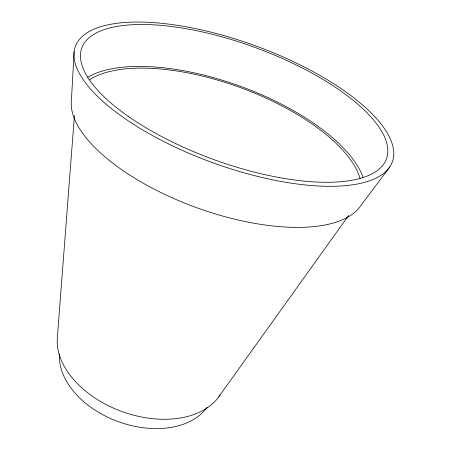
<?xml version="1.0" encoding="UTF-8"?>
<svg xmlns="http://www.w3.org/2000/svg" width="451" height="451" viewBox="0 0 451 451"><rect width="100%" height="100%" fill="white"/><g stroke="black" fill="none" stroke-linecap="round" stroke-linejoin="round"><path stroke-width="0.68" d="M74.111 51.78L71.399 100.37A154.755 64.521 20 0 0 195.976 207.437A154.755 64.521 20 0 0 360.62 205.881L389.777 166.915A168.668 62.227 20 0 0 186.646 26.891A168.668 62.227 20 0 0 125.136 118.731A168.668 62.227 20 0 0 389.777 166.915M74.443 115.394L57.356 337.483A87.331 57.209 20 0 0 123.32 412.022A87.331 57.209 20 0 0 220.133 394.772M218.977 396.519L348.629 215.426M207.099 407.292A79.844 53.545 20 0 1 118.624 421.764A79.844 53.545 20 0 1 59.476 354.041M89.687 79.742A150.578 62.734 20 0 1 240.186 87.522A150.578 62.734 20 0 1 360.067 178.37M87.663 77.318A154.755 64.521 20 0 1 239.96 86.13A154.755 64.521 20 0 1 362.965 177.147M128.913 116.809A162.101 59.735 20 0 0 383.756 164.029A162.101 59.735 20 0 0 189.741 29.366A162.101 59.735 20 0 0 128.913 116.809"/></g></svg>
